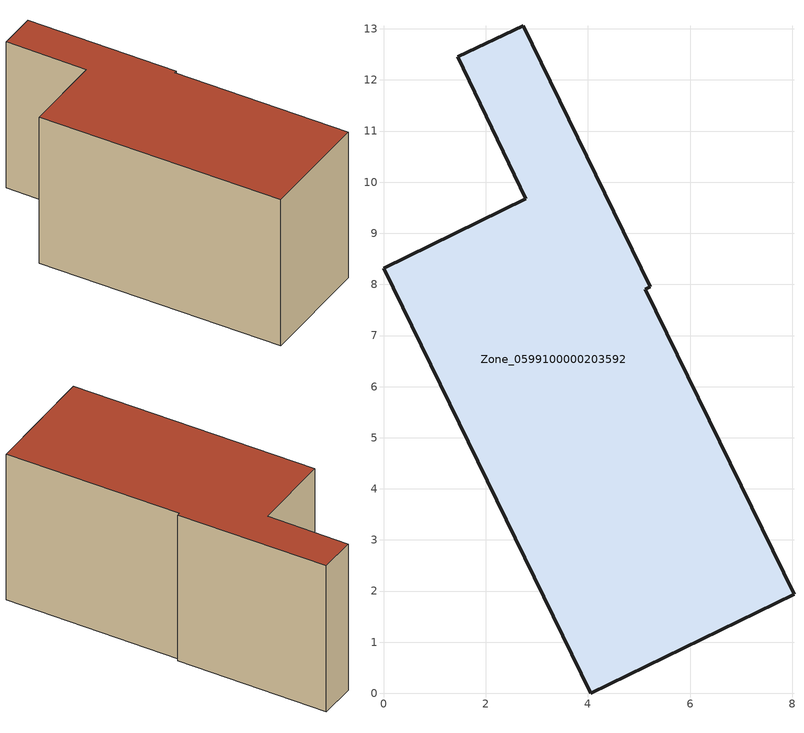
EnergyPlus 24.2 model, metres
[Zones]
Zone_0599100000203592
 floor ground (C_G): 5.12,7.91 8.03,1.94 4.05,0 0,8.31 2.78,9.67 1.45,12.45 2.73,13.06 5.22,7.96 z0
 wall outside (C_F): 8.03,1.94 5.12,7.91 5.22,7.96 2.73,13.06 1.45,12.45 2.78,9.67 0,8.31 4.05,0 8.03,1.94 z0:5.96
 roof outside (C_R): 5.12,7.91 5.22,7.96 2.73,13.06 1.45,12.45 2.78,9.67 0,8.31 4.05,0 8.03,1.94 z5.96
[BUILDING]
Pand.0599100000203592: North Axis=0; Terrain=City; Loads Convergence Tolerance Value=0.04; Temperature Convergence Tolerance Value=0.4; Solar Distribution=FullExterior; Maximum Number of Warmup Days=25; Minimum Number of Warmup Days=1
[Site:Location]
Rotterdam.The.Hague.AP_ZH_NLD Design_Conditions: Latitude=51.96; Longitude=4.45; Time Zone=1; Elevation=-4.5
[SITE:GROUNDTEMPERATURE:BUILDINGSURFACE]
18, 18, 18, 18, 18, 18, 18, 18, 18, 18, 18, 18
[MATERIAL] Thermal Absorptance=0.9; Solar Absorptance=0.7; Visible Absorptance=0.7
Name | Roughness | Thickness | Conductivity | Density | Specific Heat
G.TC.1946-1964 | MediumSmooth | 0.15 | 1 | 540 | 1210
F.TC.1946-1964 | Rough | 0.3 | 0.857143 | 1920 | 840
R.TC.1946-1964 | MediumRough | 0.2 | 0.235294 | 1500 | 1000
[CONSTRUCTION]
C_G: G.TC.1946-1964
C_F: F.TC.1946-1964
C_R: R.TC.1946-1964
[ZONE]
Zone_0599100000203592: Type=1; Multiplier=1; Ceiling Height=Autocalculate; Volume=Autocalculate; Floor Area=autocalculate; Part of Total Floor Area=Yes
[ZONEINFILTRATION:DESIGNFLOWRATE]
Infil_Zone_0599100000203592: Zone or ZoneList or Space or SpaceList=Zone_0599100000203592; Schedule=AlwaysOn; Design Flow Rate Calculation Method=Flow/Area; Flow Rate per Floor Area=0.003; Constant Term Coefficient=1; Temperature Term Coefficient=0; Velocity Term Coefficient=0; Velocity Squared Term Coefficient=0
[HVACTEMPLATE:ZONE:IDEALLOADSAIRSYSTEM]
Zone_0599100000203592: Maximum Heating Supply Air Temperature=50; Minimum Cooling Supply Air Temperature=13; Maximum Heating Supply Air Humidity Ratio=0.0156; Minimum Cooling Supply Air Humidity Ratio=0.0077; Heating Limit=NoLimit; Cooling Limit=NoLimit; Dehumidification Control Type=ConstantSensibleHeatRatio; Cooling Sensible Heat Ratio=0.7; Dehumidification Setpoint=60; Humidification Control Type=None; Humidification Setpoint=30; Outdoor Air Method=None; Outdoor Air Flow Rate per Person=0.00944; Outdoor Air Flow Rate per Zone Floor Area=0; Outdoor Air Flow Rate per Zone=0; Demand Controlled Ventilation Type=None; Outdoor Air Economizer Type=NoEconomizer; Heat Recovery Type=None; Sensible Heat Recovery Effectiveness=0.7; Latent Heat Recovery Effectiveness=0.65
[ZONECONTROL:THERMOSTAT]
ThermostatControl_Zone_0599100000203592: Zone or ZoneList=Zone_0599100000203592; Control Type Schedule=DualSetpointControlType; Control 1=Thermostat_Zone_0599100000203592; Temperature Difference Between Cutout And Setpoint=0
[THERMOSTATSETPOINT:DUALSETPOINT]
Thermostat_Zone_0599100000203592: Heating Setpoint Temperature Schedule=HeatingSetpoint_Zone_0599100000203592; Cooling Setpoint Temperature Schedule=CoolingSetpoint_Zone_0599100000203592
[SCHEDULE:COMPACT]
HeatingSetpoint_Zone_0599100000203592: Through: 12/31, For: AllDays, Until: 24:00, 21
CoolingSetpoint_Zone_0599100000203592: Through: 12/31, For: AllDays, Until: 24:00, 24
DualSetpointControlType: Through: 12/31, For: AllDays, Until: 24:00, 4
AlwaysOn: Through: 12/31, For: AllDays, Until: 24:00, 1
